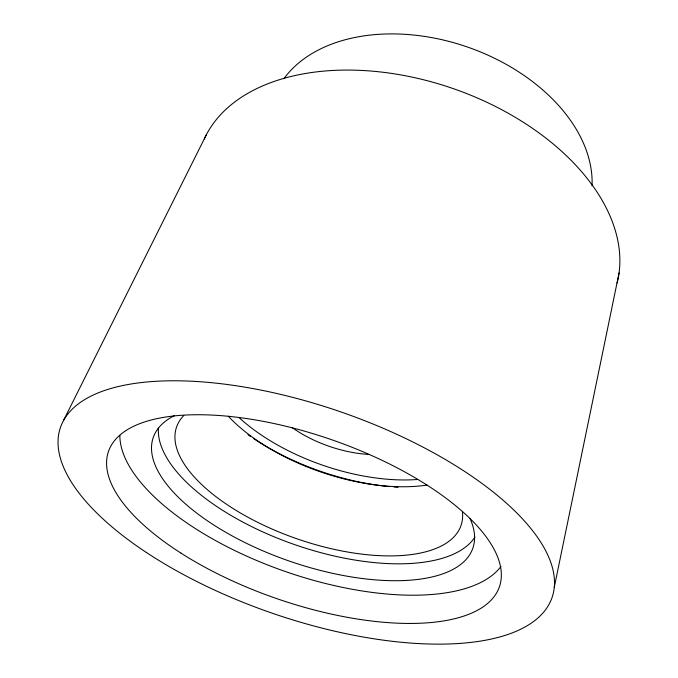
<?xml version="1.0" encoding="UTF-8"?>
<svg xmlns="http://www.w3.org/2000/svg" width="678" height="678" viewBox="0 0 678 678"><rect width="100%" height="100%" fill="white"/><g stroke="black" fill="none" stroke-linecap="round" stroke-linejoin="round"><path stroke-width="1.02" d="M554.265 587.317L619.065 272.954M63.418 420.691L206.527 134.397M204.264 138.998A218.969 137.244 19.1 0 1 453.836 88.818A218.969 137.244 19.1 0 1 617.099 283.065M283.853 78.758A166.5 112.811 19.1 0 1 467.667 47.096A166.5 112.811 19.1 0 1 592.055 185.84M417.648 479.473A144.033 71.809 19.1 0 1 238.902 417.445M462.43 511.746A150.499 66.224 19.1 0 1 297.371 538.942A150.499 66.224 19.1 0 1 183.789 415.495M427.098 485.075A144.609 71.334 19.1 0 1 228.24 416.224M474.939 537.086A168.466 74.224 19.1 0 1 295.328 544.849A168.466 74.224 19.1 0 1 158.449 427.742M500.906 566.528A203.553 87.216 19.1 0 1 286.565 571.935A203.553 87.216 19.1 0 1 119.845 435.344M469.998 518.467A169.102 72.224 19.1 0 1 288.769 560.884A169.102 72.224 19.1 0 1 174.526 415.58M397.978 487.279A160.228 79.979 19.1 0 1 393.91 486.999M388.791 486.55A160.228 79.979 19.1 0 1 253.843 438.734M250.462 436.446A160.228 79.979 19.1 0 1 247.962 434.708M368.857 454.43A80.055 39.349 19.1 0 1 292.328 427.708M146.355 552.468A260.106 106.336 19.1 0 0 550.646 601.106A260.106 106.336 19.1 0 0 221.774 383.807A260.106 106.336 19.1 0 0 146.355 552.468M180.992 553.138A206.849 84.055 19.1 0 0 499.161 587.504A206.849 84.055 19.1 0 0 231.723 416.639A206.849 84.055 19.1 0 0 180.992 553.138"/></g></svg>
